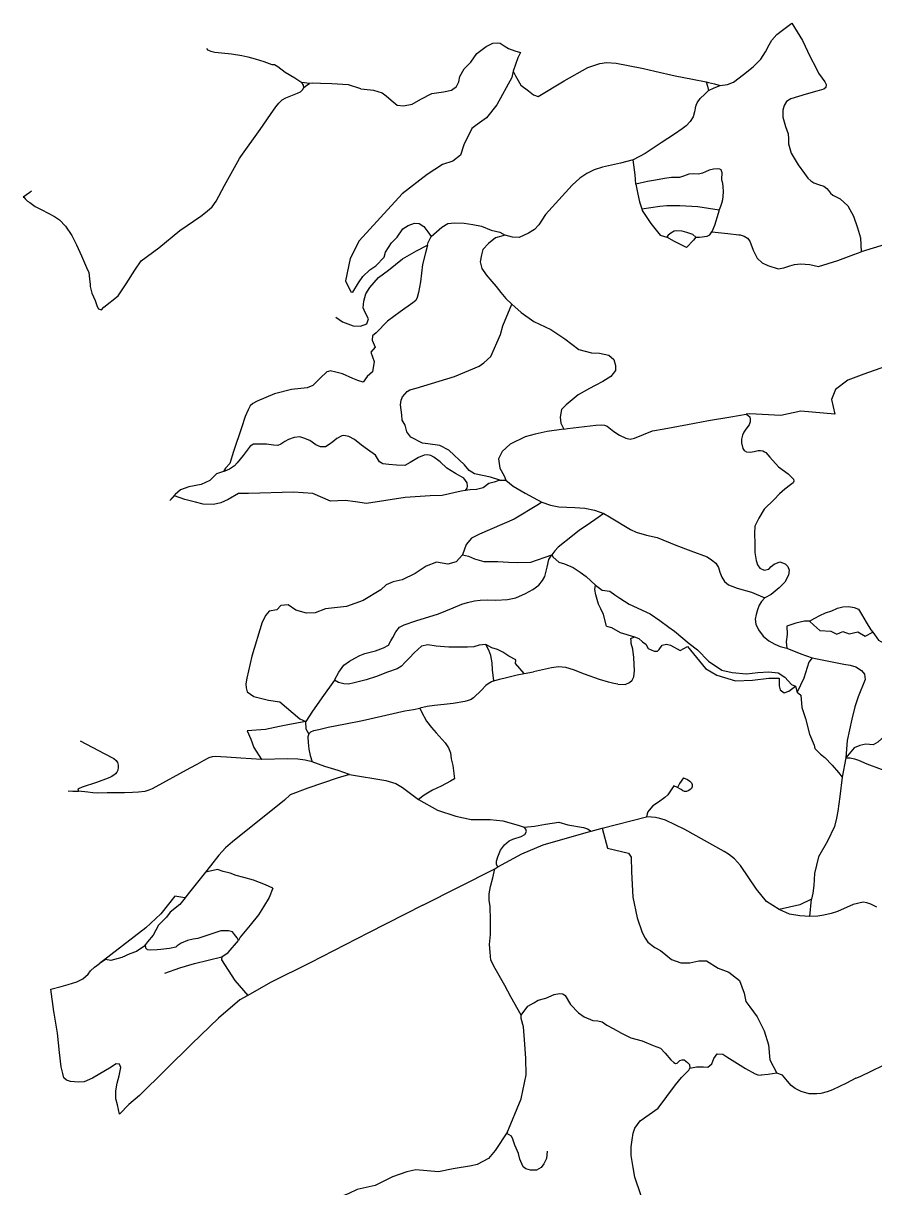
# Model space of a CAD drawing. Header units: inches. Extents: x 2740922 to 2751091, y 1249500 to 1259683.
# Drawn here: x 2740922 to 2742877, y 1256763 to 1259436 of the extents above; entities that cross this region are included whole.
import ezdxf

# ---------------------------------------------------------------- set-up
doc = ezdxf.new("R2010")
doc.units = ezdxf.units.IN
doc.header["$MEASUREMENT"] = 0

msp = doc.modelspace()

# ---------------------------------------------------------------- linework, layer by layer
for points in [[(2742522.2, 1259293.9), (2742538.7, 1259295.6), (2742552.7, 1259301.3), (2742575.5, 1259318.6), (2742597.5, 1259336.8), (2742615.4, 1259354.4), (2742626.2, 1259370.7), (2742634.9, 1259386.7), (2742641, 1259398), (2742652.1, 1259410.7), (2742665.5, 1259420.9), (2742686.3, 1259436.5)], [(2742686.3, 1259436.5), (2742699, 1259417.1), (2742711.3, 1259396.8), (2742729, 1259359.3), (2742741.9, 1259334.8), (2742747.8, 1259322.3), (2742756.6, 1259310.8), (2742762.6, 1259301.8), (2742765.7, 1259296.2), (2742765, 1259289.4), (2742759.8, 1259285.6), (2742744.1, 1259280.5), (2742719.3, 1259273.4), (2742701.8, 1259268.5), (2742684.6, 1259263.4), (2742674.7, 1259256.6), (2742669.2, 1259247.5), (2742666.2, 1259236.8), (2742665.6, 1259220.8), (2742671.8, 1259199.2)], [(2741342.6, 1259378.7), (2741345.4, 1259375.9), (2741348.7, 1259374), (2741353, 1259372.3), (2741361.7, 1259370.5), (2741399.8, 1259366.6), (2741423.8, 1259362.5), (2741437.8, 1259359.6), (2741454.5, 1259355), (2741474.1, 1259348.8), (2741492.7, 1259342.1), (2741499, 1259341.6)], [(2741780.7, 1259248.5), (2741795.3, 1259246.8), (2741814.8, 1259250.7), (2741835, 1259262.1), (2741859.8, 1259275.5), (2741886.9, 1259279.3), (2741904.9, 1259283), (2741916.4, 1259291), (2741921.9, 1259302.1), (2741924.2, 1259314.4), (2741934.2, 1259332.1), (2741949.3, 1259347.3), (2741963.7, 1259367), (2741984.7, 1259383), (2742000.1, 1259390.5), (2742011, 1259391.4), (2742016.9, 1259390.9), (2742025.8, 1259384.5), (2742035.9, 1259378.5), (2742050.4, 1259373.4), (2742063.5, 1259369.6)], [(2742063.5, 1259369.6), (2742057.6, 1259356.8), (2742046.7, 1259326.2)], [(2742046.7, 1259326.2), (2742051.9, 1259315.6), (2742064.6, 1259294.7), (2742082.1, 1259281.1), (2742093.3, 1259271.9), (2742104.6, 1259268.4), (2742164, 1259304.2), (2742218.2, 1259335.3), (2742245.9, 1259344.5), (2742261.3, 1259346.4), (2742283.2, 1259345.1), (2742310.8, 1259339.6), (2742346.3, 1259332.4), (2742372.3, 1259326.2), (2742418.7, 1259315.8), (2742458.3, 1259308.1), (2742490.1, 1259301.8)], [(2741499, 1259341.6), (2741506.3, 1259337.2), (2741523.5, 1259324.4), (2741545.2, 1259311.3), (2741561.8, 1259300.9)], [(2742046.7, 1259326.2), (2742043.5, 1259312.3), (2742009.4, 1259249.3), (2741985.9, 1259219.7), (2741964.4, 1259203.9), (2741951.7, 1259194.7), (2741933.2, 1259157.2), (2741925.6, 1259133.6), (2741908.1, 1259120.3), (2741884.9, 1259112.5), (2741849, 1259089), (2741791.8, 1259044.9), (2741742.2, 1258990.4), (2741693.3, 1258936.8), (2741672.4, 1258896.8), (2741661.7, 1258845.1), (2741673.8, 1258820), (2741678.9, 1258819.3), (2741691.5, 1258840.8), (2741701.7, 1258854.8), (2741717.7, 1258870.3), (2741731.9, 1258879.3), (2741750.4, 1258899.5), (2741753.8, 1258910.9), (2741767.8, 1258932.2), (2741780.5, 1258945.4), (2741793.8, 1258964.3), (2741805.7, 1258972.6), (2741820.1, 1258977.8), (2741830.7, 1258977.2), (2741841.8, 1258969.8), (2741851.2, 1258957.4), (2741858.4, 1258947.2)], [(2741579.5, 1259298.5), (2741561.8, 1259300.9)], [(2741566, 1259289.2), (2741565.4, 1259294.3), (2741561.8, 1259300.9)], [(2741566, 1259289.2), (2741573.1, 1259294.8), (2741579.5, 1259298.5)], [(2741697, 1259286.1), (2741669, 1259295.4), (2741630.4, 1259297.6), (2741604.7, 1259298.4), (2741586.7, 1259298.9), (2741579.5, 1259298.5)], [(2742490.1, 1259301.8), (2742494.9, 1259300.9), (2742502.2, 1259299.1), (2742509.2, 1259297.3), (2742522.2, 1259293.9)], [(2742490.1, 1259301.8), (2742493.3, 1259291.9), (2742495.4, 1259282.5)], [(2742495.4, 1259282.5), (2742508.2, 1259288.4), (2742522.2, 1259293.9)], [(2741421.6, 1259130.7), (2741465.6, 1259193), (2741489.4, 1259226.8), (2741502.1, 1259244.5), (2741508.7, 1259252.9), (2741516.4, 1259260.5), (2741525.2, 1259265.1), (2741551.7, 1259276.4), (2741558.5, 1259279.4), (2741563.3, 1259283.5), (2741566, 1259289.2)], [(2741697, 1259286.1), (2741704.7, 1259284.9), (2741726.3, 1259282.6), (2741746, 1259277.1), (2741755.4, 1259269.9), (2741766.4, 1259259.8), (2741780.7, 1259248.5)], [(2742467, 1259248.5), (2742469.3, 1259254.1), (2742476, 1259263.5), (2742486.9, 1259274), (2742495.4, 1259282.5)], [(2742467, 1259248.5), (2742465.8, 1259245.8), (2742463.5, 1259233.1), (2742460.2, 1259221.8), (2742453.3, 1259211.3), (2742443.8, 1259201.4), (2742434.9, 1259193.8), (2742417.1, 1259182), (2742386.6, 1259162.3), (2742349.6, 1259137.8), (2742322, 1259123)], [(2742671.8, 1259199.2), (2742678.1, 1259182.9), (2742679.1, 1259171.5), (2742679.2, 1259159.4), (2742684.9, 1259138.2), (2742701, 1259111.8), (2742715.8, 1259091.8), (2742723.7, 1259080.9), (2742729.9, 1259074.6), (2742737.2, 1259070.5), (2742747.6, 1259066.7), (2742759.7, 1259062.5), (2742767.1, 1259057.1), (2742771, 1259052.8), (2742775, 1259046.4), (2742780.5, 1259041.6), (2742797.8, 1259033.7), (2742815.4, 1259017.7), (2742828.1, 1258993.8), (2742837, 1258967), (2742844.3, 1258943.9), (2742845.7, 1258912)], [(2741101.4, 1258778.9), (2741106.8, 1258784.6), (2741139.9, 1258810.5), (2741158.6, 1258838.7), (2741178.6, 1258869.6), (2741193, 1258891.2), (2741233, 1258921.2), (2741281.9, 1258961.1), (2741329.4, 1258994), (2741344.2, 1259005.2), (2741355.9, 1259014.9), (2741365.3, 1259028.2), (2741383.9, 1259064.3), (2741418.5, 1259125.7), (2741421.6, 1259130.7)], [(2742322, 1259123), (2742293.3, 1259115.6), (2742272.2, 1259110.9), (2742251.8, 1259105.9), (2742232.8, 1259100.1), (2742215.8, 1259091.7), (2742200, 1259081.3), (2742181.9, 1259065.2), (2742121.1, 1258997.4), (2742106.1, 1258973.8), (2742096, 1258963.2), (2742082.2, 1258955), (2742060.4, 1258944.8), (2742045.6, 1258945.1), (2742028.4, 1258949.9)], [(2742328.5, 1259067.5), (2742326.8, 1259088.2), (2742322, 1259123)], [(2742526.9, 1259073.3), (2742525.9, 1259078.5), (2742526.4, 1259093.4), (2742524.6, 1259099.9), (2742521.2, 1259101.7), (2742516.3, 1259102.4), (2742506.4, 1259101.8), (2742497, 1259099.5), (2742488.2, 1259095.3), (2742481.5, 1259092.4), (2742472.1, 1259090.1), (2742460, 1259090.6), (2742449.9, 1259089.9), (2742437.6, 1259085.3), (2742428.6, 1259082.6), (2742410.4, 1259082.1), (2742394, 1259079.8), (2742373.9, 1259076.1), (2742354.9, 1259073.6), (2742328.5, 1259067.5)], [(2740941, 1259050.7), (2740936.8, 1259047.9), (2740922.1, 1259037.3)], [(2742328.5, 1259067.5), (2742333.1, 1259044.5), (2742336.7, 1259026.9), (2742342.1, 1259010.3)], [(2742526.9, 1259073.3), (2742528.4, 1259062.4), (2742529.1, 1259049.1), (2742527.2, 1259031.4), (2742525.5, 1259023)], [(2740922.1, 1259037.3), (2740924.2, 1259036.6), (2740926.5, 1259033.4), (2740931.7, 1259028.2), (2740936.8, 1259025.1), (2740949.2, 1259016.2), (2740964.4, 1259008.5), (2740993.9, 1258993.1), (2741005.6, 1258985.3), (2741018.9, 1258971.1), (2741033.3, 1258949.2), (2741044.3, 1258927.7), (2741055.8, 1258903), (2741067, 1258875.8), (2741072.5, 1258864.2), (2741074.5, 1258850.2), (2741075.4, 1258836.6)], [(2742342.1, 1259010.3), (2742383.4, 1259017), (2742399.6, 1259017.8), (2742429.5, 1259018.5), (2742471.1, 1259015.8), (2742520.1, 1259008.1)], [(2742342.1, 1259010.3), (2742343.2, 1259007), (2742362.9, 1258976.6), (2742384.5, 1258950.2), (2742399.6, 1258945.8)], [(2742520.1, 1259008.1), (2742517.3, 1258999.7), (2742508.7, 1258972), (2742503.2, 1258957.8)], [(2742525.5, 1259023), (2742522.6, 1259015.9), (2742520.1, 1259008.1)], [(2741858.4, 1258947.2), (2741883.2, 1258968.3), (2741897.2, 1258977), (2741912, 1258978.7), (2741934.7, 1258977.3), (2741954.2, 1258974.5), (2741974.4, 1258970.5), (2741996, 1258961.3), (2742016.1, 1258957.3), (2742028.4, 1258949.9)], [(2741850, 1258926.8), (2741851.6, 1258933.3), (2741858.4, 1258947.2)], [(2742028.4, 1258949.9), (2742006.5, 1258943.6), (2741990, 1258931), (2741977.4, 1258917.1), (2741973.8, 1258904.8), (2741970.9, 1258888.6), (2741975.2, 1258873.8), (2741985.2, 1258859.2), (2741997.9, 1258844), (2742007.9, 1258832), (2742018.6, 1258818.1), (2742029.9, 1258804.8), (2742043.9, 1258791.6)], [(2742466.5, 1258945.6), (2742459.3, 1258951.3), (2742445.6, 1258955.9), (2742434.7, 1258959.2), (2742422.7, 1258960.3), (2742416.5, 1258959.3), (2742408.8, 1258954.9), (2742402.5, 1258949.8), (2742399.6, 1258945.8)], [(2742466.5, 1258945.6), (2742461.2, 1258938.5), (2742444.7, 1258922), (2742417.4, 1258935.6), (2742399.6, 1258945.8)], [(2742466.5, 1258945.6), (2742474.6, 1258945.2), (2742492, 1258947.7), (2742498.2, 1258951.2), (2742503.2, 1258957.8)], [(2742503.2, 1258957.8), (2742539.8, 1258954), (2742564.7, 1258951.2), (2742568.3, 1258950.8), (2742577.3, 1258947.9), (2742584.5, 1258942.9), (2742590.1, 1258936), (2742597.8, 1258915.4), (2742607, 1258897.3), (2742618.6, 1258886.8), (2742631.6, 1258880.4), (2742655.5, 1258873.1), (2742668, 1258874.7), (2742681.7, 1258879.8), (2742692.6, 1258882.8), (2742706.2, 1258884), (2742727.7, 1258882.6), (2742748.1, 1258878.3)], [(2741850, 1258926.8), (2741845.7, 1258909.3), (2741838.6, 1258882.7), (2741834.4, 1258842.6), (2741829.8, 1258818.6), (2741826.8, 1258806.9), (2741823.1, 1258800.4), (2741816.1, 1258794.4), (2741787.5, 1258774.3), (2741758.2, 1258753), (2741732.3, 1258725.9), (2741724.1, 1258718.6), (2741723, 1258708.9), (2741730.1, 1258693.3), (2741719.8, 1258681.7), (2741728, 1258660), (2741723.5, 1258636.3), (2741711.3, 1258625.4), (2741702.4, 1258612.5), (2741690.3, 1258616.5), (2741678.5, 1258621.3), (2741655, 1258631.8), (2741640, 1258635.9), (2741627, 1258638.8), (2741622.5, 1258637.2)], [(2741640, 1258762.1), (2741654.8, 1258751.2), (2741679.3, 1258742.1), (2741696.4, 1258740.9), (2741710.8, 1258746.9), (2741714.5, 1258758.3), (2741706.9, 1258772.6), (2741702.6, 1258783), (2741703.9, 1258798.3), (2741708.3, 1258815.4), (2741717.7, 1258830.1), (2741737.4, 1258853.2), (2741760.4, 1258869.9), (2741793, 1258895.7), (2741824.9, 1258914.2), (2741850, 1258926.8)], [(2742960.8, 1258916.2), (2742952.2, 1258920.7), (2742938.9, 1258925.1), (2742920.6, 1258928.5), (2742909.5, 1258929.4), (2742901.1, 1258928.7), (2742845.7, 1258912)], [(2742748.1, 1258878.3), (2742792.5, 1258891.7), (2742829.1, 1258905.5), (2742845.7, 1258912)], [(2741075.4, 1258836.6), (2741075.7, 1258832.5), (2741079.3, 1258816.8), (2741087, 1258800), (2741091.4, 1258786), (2741095.2, 1258780.9), (2741101.4, 1258778.9)], [(2742016.4, 1258387.8), (2741994.9, 1258394.4), (2741957.8, 1258401.8), (2741946.1, 1258409.5), (2741935.1, 1258423.1), (2741899.5, 1258456.6), (2741878.4, 1258467.4), (2741850.6, 1258471.3), (2741838.6, 1258472.8), (2741811.8, 1258486.6), (2741802.8, 1258498.4), (2741798.5, 1258514.2), (2741791.7, 1258525), (2741791.4, 1258537.9), (2741788.3, 1258560.4), (2741790, 1258571.5), (2741793, 1258579.3), (2741803.7, 1258591.2), (2741809.5, 1258595.2), (2741824.3, 1258598.7), (2741912.4, 1258625.7), (2741968.4, 1258649.4), (2741979.5, 1258657.2), (2741995.4, 1258671.3), (2742017.5, 1258722.1), (2742022.8, 1258741.6), (2742043.9, 1258791.6)], [(2742043.9, 1258791.6), (2742065, 1258772.7), (2742094.6, 1258751.5), (2742133.2, 1258733.7), (2742165.5, 1258711.9), (2742197.6, 1258687.7), (2742226.5, 1258679.8), (2742245.3, 1258679), (2742266.1, 1258674.3), (2742278, 1258664.3), (2742281.5, 1258650.8), (2742281.6, 1258639.4), (2742271.2, 1258625.4), (2742252.7, 1258614), (2742234.7, 1258605.1), (2742222, 1258598.4), (2742195.8, 1258583.6), (2742168.5, 1258560.4), (2742157.7, 1258549.7), (2742154.9, 1258532.2), (2742156.6, 1258518.1), (2742163.4, 1258504.7)], [(2743164.8, 1258669.8), (2743099.9, 1258673.1), (2743052.1, 1258664.6), (2743015.5, 1258656.6), (2742947.1, 1258654), (2742901.9, 1258648.4), (2742851.8, 1258631.1), (2742815.3, 1258617.3), (2742786.6, 1258596), (2742777.5, 1258572.5), (2742785.4, 1258539.1), (2742707.6, 1258545.7), (2742661.2, 1258536.1), (2742589.8, 1258540.1), (2742581.4, 1258538.8)], [(2741622.5, 1258637.2), (2741619.3, 1258636.1), (2741603.4, 1258622.1), (2741587, 1258605), (2741574.2, 1258599.5), (2741537.6, 1258595.6), (2741498.7, 1258586.2), (2741459, 1258569), (2741449.4, 1258563.6), (2741443.1, 1258558.3), (2741438.1, 1258549.1), (2741431.4, 1258534.1), (2741422.9, 1258507.5), (2741404.8, 1258453.5), (2741396.5, 1258425.7), (2741386.3, 1258414.9), (2741382.1, 1258407.4)], [(2742163.4, 1258504.7), (2742171.7, 1258506.2), (2742236.5, 1258514.1), (2742249.8, 1258514.4), (2742256.3, 1258513.7), (2742262.9, 1258511.6), (2742278.1, 1258499), (2742290.6, 1258491.3), (2742305.4, 1258483.9), (2742315.7, 1258482.1), (2742325.6, 1258483.9), (2742366.7, 1258500.5), (2742393.8, 1258505.1), (2742447.3, 1258515.4), (2742495.5, 1258524.3), (2742546.6, 1258533.3), (2742581.4, 1258538.8)], [(2742581.4, 1258538.8), (2742586.6, 1258536.1), (2742589.9, 1258533), (2742591, 1258527.4), (2742590.6, 1258521.9), (2742588.6, 1258515), (2742581.1, 1258504.5), (2742576.5, 1258497.7), (2742573.1, 1258490.7), (2742571, 1258481.5), (2742571.3, 1258473.2), (2742574.2, 1258460.4), (2742577.5, 1258455.6), (2742582.2, 1258452.8), (2742590.7, 1258452.1), (2742599.8, 1258453.6), (2742609.2, 1258455.9), (2742614.9, 1258456.1), (2742620.3, 1258454.8), (2742623.9, 1258452.9), (2742626.9, 1258450.9), (2742636, 1258440.2), (2742656.1, 1258418.3), (2742678.2, 1258401.8), (2742690.5, 1258389.7), (2742691.5, 1258385.6), (2742689.5, 1258381.7), (2742683.9, 1258377), (2742670.8, 1258367.3), (2742658.2, 1258356), (2742645.7, 1258343), (2742623.4, 1258320.8), (2742611.1, 1258300.5), (2742601.7, 1258281.8), (2742600.9, 1258265.4), (2742601.8, 1258241.9), (2742601.8, 1258221.2), (2742604.5, 1258203.2), (2742608.1, 1258193.2), (2742613.5, 1258185.4), (2742623.1, 1258181.3), (2742633.5, 1258183.4), (2742639.3, 1258189.2), (2742646.3, 1258195.1), (2742658.8, 1258200.4), (2742671.2, 1258195.5), (2742677.2, 1258189.2), (2742680.6, 1258180.9), (2742678.7, 1258169.3), (2742670.3, 1258153.6), (2742657.7, 1258140.1), (2742638.9, 1258125.1), (2742624.8, 1258117.2)], [(2741937.3, 1258363.8), (2741940.9, 1258369.5), (2741942.1, 1258374), (2741941.3, 1258381.8), (2741933.9, 1258391.9), (2741914.2, 1258403.1), (2741894.5, 1258415.5), (2741879.3, 1258430), (2741864.8, 1258440.6), (2741857.5, 1258444.3), (2741850.4, 1258446.1), (2741842.6, 1258445.2), (2741829.2, 1258439.7), (2741810.7, 1258428.3), (2741797.9, 1258421.6), (2741779.1, 1258422.4), (2741761.6, 1258423.9), (2741747.3, 1258424.9), (2741740.1, 1258429.9), (2741730.6, 1258445.1), (2741712.2, 1258458.2), (2741699, 1258467.6), (2741682.5, 1258480.8), (2741669.4, 1258488.2), (2741658.3, 1258490.5), (2741653.2, 1258489.7), (2741641.7, 1258483), (2741632.8, 1258475.7), (2741624.5, 1258469.7), (2741616.2, 1258464.3), (2741604.6, 1258464.1), (2741593.5, 1258468.9), (2741580.3, 1258479), (2741566.6, 1258483.8), (2741557.4, 1258487.4), (2741543.9, 1258485.8), (2741531, 1258481), (2741522.7, 1258476.3), (2741513.8, 1258470.3), (2741506.8, 1258466.9), (2741496.4, 1258467.9), (2741480.8, 1258470.1), (2741458.8, 1258470.2), (2741450.4, 1258470), (2741442.7, 1258466), (2741433.9, 1258453.5), (2741427, 1258444.3), (2741413.2, 1258427.2), (2741406.9, 1258420.6), (2741395.4, 1258413.2), (2741385.2, 1258408.5), (2741382.1, 1258407.4)], [(2742163.4, 1258504.7), (2742124.9, 1258499.5), (2742097.4, 1258493), (2742074.2, 1258486.8), (2742039.9, 1258470.1), (2742021.8, 1258453.6), (2742013, 1258436.8), (2742016.5, 1258415.1), (2742025.8, 1258397.7), (2742029.7, 1258387.3)], [(2741382.1, 1258407.4), (2741365.9, 1258402.2), (2741350.1, 1258386.5), (2741330.9, 1258378), (2741301.9, 1258372.5), (2741283.4, 1258365.6), (2741270.7, 1258354.8), (2741258.9, 1258340.8), (2741269, 1258351.3)], [(2742016.4, 1258387.8), (2742003, 1258383), (2741990.7, 1258380.1), (2741978, 1258370.1), (2741962.4, 1258366.1), (2741948.1, 1258365.8), (2741937.3, 1258363.8)], [(2742016.4, 1258387.8), (2742029.7, 1258387.3)], [(2742029.7, 1258387.3), (2742046.6, 1258373.7), (2742074, 1258357.6), (2742112.6, 1258337.2)], [(2741684.6, 1258337.6), (2741661, 1258340.9), (2741627.1, 1258339.7), (2741586.7, 1258356.8), (2741542.6, 1258359.7), (2741439.1, 1258357.2), (2741416, 1258357.3), (2741392.4, 1258343.3), (2741376, 1258335.5), (2741358.6, 1258331.5), (2741335.4, 1258332.8), (2741317.5, 1258337.5), (2741293, 1258343.3), (2741269, 1258351.3)], [(2741937.3, 1258363.8), (2741927.5, 1258362.1), (2741883.9, 1258352.3), (2741856.1, 1258351.7), (2741798.6, 1258347.7), (2741710.2, 1258334), (2741684.6, 1258337.6)], [(2742112.6, 1258337.2), (2742105.2, 1258331.5), (2742049.4, 1258298.2), (2741969.5, 1258264), (2741951.1, 1258254.4), (2741938.9, 1258240.1), (2741930.6, 1258216)], [(2742112.6, 1258337.2), (2742132.2, 1258330), (2742151.9, 1258326.4), (2742188.2, 1258324.8), (2742211.1, 1258323.3), (2742233.6, 1258319.1), (2742255.2, 1258311.1)], [(2742255.2, 1258311.1), (2742234.2, 1258296.5), (2742214.7, 1258283), (2742199.2, 1258272.5), (2742183.3, 1258259.7), (2742150.2, 1258234.2), (2742142.4, 1258225.4), (2742135.9, 1258216)], [(2742255.2, 1258311.1), (2742268.3, 1258303.7), (2742316.4, 1258274.1), (2742329.2, 1258268.6), (2742352.9, 1258261.4), (2742377.6, 1258255.8), (2742420.6, 1258238.4), (2742454.7, 1258225.4), (2742492.1, 1258211.8), (2742502.2, 1258204.6), (2742511.8, 1258197.1), (2742518.4, 1258187.2), (2742521, 1258176.6), (2742525.6, 1258164.6), (2742532.1, 1258154.9), (2742541, 1258147.5), (2742560.8, 1258139.9), (2742594, 1258130.3), (2742624.8, 1258117.2)], [(2741930.6, 1258216), (2741916.1, 1258200.2), (2741896.8, 1258194.5), (2741870.8, 1258199.1), (2741847, 1258190.1), (2741821.5, 1258173.4), (2741792.1, 1258158.5), (2741771.5, 1258154.1), (2741755.5, 1258147.3), (2741742.8, 1258136), (2741702.6, 1258111.1), (2741664.1, 1258097.3), (2741616.3, 1258092.3), (2741591.9, 1258082.7), (2741572.5, 1258082.2), (2741547.8, 1258089.4), (2741530, 1258101.8), (2741513.8, 1258100.2), (2741504.4, 1258089.6), (2741487, 1258086.6), (2741478.7, 1258078), (2741470.7, 1258061.7), (2741446.7, 1257983.7), (2741435, 1257933), (2741432.7, 1257920.1), (2741434.2, 1257911.1), (2741435.8, 1257901.4), (2741451.7, 1257890.8), (2741485.4, 1257882.6), (2741511.2, 1257878.6), (2741556.8, 1257839.4), (2741571.2, 1257833.4)], [(2741636.7, 1257928.2), (2741646.3, 1257947.1), (2741657.9, 1257963.1), (2741670.7, 1257972), (2741683.5, 1257979.3), (2741694.8, 1257985), (2741706.1, 1257989.4), (2741730.8, 1257996.2), (2741749.4, 1258002.7), (2741760.3, 1258008.7), (2741766.3, 1258018.8), (2741770.7, 1258026.3), (2741777.1, 1258039.3), (2741786.1, 1258049.9), (2741796.5, 1258055.3), (2741823.5, 1258064.9), (2741875.5, 1258081.1), (2741909.1, 1258094.3), (2741929.2, 1258102.9), (2741942, 1258107.1), (2741958.1, 1258110.6), (2741971.2, 1258112.3), (2741987.4, 1258113.1), (2742007.3, 1258112.4), (2742034, 1258114), (2742053.3, 1258117.6), (2742075.1, 1258127.7), (2742091.6, 1258136.8), (2742105.6, 1258146.3), (2742114.2, 1258157.3), (2742119.7, 1258166.4), (2742124.8, 1258187.6), (2742128.8, 1258205.8), (2742135.9, 1258216)], [(2741930.6, 1258216), (2741944.2, 1258213.1), (2741958, 1258207), (2741979.5, 1258201), (2742011.8, 1258201.2), (2742035.8, 1258199.2), (2742057.2, 1258199), (2742087.6, 1258199.1), (2742135.9, 1258216)], [(2742135.9, 1258216), (2742138.9, 1258210.9), (2742151.3, 1258199.7), (2742164.9, 1258195.2), (2742184.3, 1258187), (2742200.7, 1258176.5), (2742214.7, 1258166.7), (2742235.9, 1258146.5)], [(2742260.8, 1258052.3), (2742254.1, 1258079.4), (2742248.1, 1258092.2), (2742243, 1258103.3), (2742236.8, 1258124.2), (2742234.1, 1258137), (2742235.9, 1258146.5)], [(2742235.9, 1258146.5), (2742251, 1258135.3), (2742268.6, 1258132.5), (2742280.4, 1258124.4), (2742291.8, 1258117.1)], [(2742291.8, 1258117.1), (2742313.3, 1258103.2), (2742361.4, 1258080.5), (2742383.6, 1258065.4), (2742403.9, 1258049.9), (2742417.1, 1258041.2), (2742451, 1258012.5), (2742470.1, 1257998), (2742495.2, 1257971.9), (2742525.9, 1257951.5), (2742549.9, 1257945.9), (2742582.5, 1257943.4), (2742608.7, 1257945.8), (2742633.7, 1257947.8), (2742655.3, 1257945.5), (2742670.2, 1257935.6), (2742685.5, 1257918.6), (2742694.7, 1257914.4)], [(2742624.8, 1258117.2), (2742617.3, 1258109.1), (2742611.9, 1258100.3), (2742608, 1258090.2), (2742604.4, 1258079.6), (2742602.7, 1258068.6), (2742604, 1258057.1), (2742610.1, 1258043.9), (2742620.9, 1258029.5), (2742633.8, 1258019), (2742647.2, 1258011.1), (2742659.5, 1258005.9), (2742675.2, 1258001.8)], [(2742727, 1258064), (2742739.4, 1258070.9), (2742750.9, 1258077), (2742763.7, 1258083.1), (2742778.5, 1258088), (2742791.3, 1258093.4), (2742803.5, 1258097), (2742817.1, 1258097.3), (2742829.5, 1258095), (2742839.9, 1258091.4), (2742846.7, 1258079.9), (2742857.5, 1258061.5), (2742868.3, 1258044.3), (2742872.3, 1258038.6)], [(2742727, 1258064), (2742715.4, 1258064.3), (2742695.4, 1258059.4), (2742675.5, 1258052.4), (2742676, 1258033.1), (2742673.8, 1258016.2), (2742675.2, 1258001.8)], [(2742727, 1258064), (2742737, 1258054.5), (2742750.9, 1258042.6), (2742776.2, 1258040.6), (2742789.9, 1258033.9), (2742803.4, 1258040), (2742818.4, 1258034.6), (2742838.3, 1258039.6), (2742854.8, 1258029.6), (2742872.3, 1258038.6)], [(2742260.8, 1258052.3), (2742272.6, 1258049.2), (2742292.2, 1258038.2), (2742325.3, 1258028)], [(2742872.3, 1258038.6), (2742885.4, 1258020.1), (2742901.8, 1258011.4), (2742918, 1258011.8), (2742932.2, 1258012.1), (2742942.6, 1258012.4), (2742953.6, 1258012.7), (2742963.6, 1258001.3), (2742971.6, 1257988.6), (2742983.5, 1257979.2), (2742998, 1257971.1), (2743008.3, 1257971.4), (2743021.2, 1257973.6), (2743038.6, 1257976), (2743054.8, 1257977.7), (2743067.6, 1257981.2), (2743079.3, 1257981.5), (2743090.5, 1257973.4), (2743097, 1257972.2), (2743113.6, 1257972.5)], [(2741983.7, 1258010.1), (2741968.8, 1258008.6), (2741956.7, 1258005), (2741942.2, 1258003.9), (2741917.9, 1258004.1), (2741899.3, 1258004.5), (2741870.1, 1258006.2), (2741850.6, 1258009.8), (2741836.5, 1258006.6), (2741819.4, 1257991.3), (2741808.8, 1257980.1), (2741798.6, 1257969.5), (2741790.4, 1257960.3), (2741780.8, 1257954.5), (2741758.3, 1257946.6), (2741732.7, 1257936.8), (2741709.5, 1257929.6), (2741681.8, 1257922.5), (2741668.7, 1257919.5), (2741657.7, 1257919.7), (2741646.1, 1257923.3), (2741636.7, 1257928.2)], [(2742002.3, 1257927.1), (2741999.7, 1257952.4), (2741998.5, 1257968.5), (2741995.7, 1257985.4), (2741990.9, 1257997), (2741983.7, 1258010.1)], [(2742072.2, 1257944.1), (2742051.9, 1257966.5), (2742053, 1257974.9), (2742037.2, 1257983.5), (2742023.4, 1257992.9), (2742010.9, 1257999), (2741997.9, 1258002.6), (2741983.7, 1258010.1)], [(2742287, 1257919), (2742304, 1257918.6), (2742313.6, 1257923.3), (2742319.9, 1257928.7), (2742323.8, 1257936), (2742325.1, 1257949.8), (2742324.3, 1257964.7), (2742323.5, 1257980.4), (2742321.5, 1257999.6), (2742318, 1258012.9), (2742317.4, 1258018.9), (2742316.9, 1258024.1), (2742325.3, 1258028)], [(2742325.3, 1258028), (2742335.1, 1258023.8), (2742343.4, 1258016.7), (2742351.1, 1258011.2), (2742357.1, 1258000.9), (2742370.6, 1257995.2), (2742378.3, 1257995.3), (2742381.8, 1257999.1), (2742388.9, 1258008.9), (2742398.5, 1258011.2), (2742408.3, 1258009), (2742430.4, 1257996.6), (2742447.2, 1258005.9), (2742488.1, 1257955.2), (2742514.4, 1257939.7), (2742557.6, 1257927), (2742596.4, 1257928.8), (2742634, 1257932.8), (2742657.3, 1257933.4), (2742657.7, 1257915.3), (2742659.9, 1257906.3), (2742669.1, 1257899.4), (2742679.4, 1257902.9), (2742694.7, 1257914.4)], [(2742675.2, 1258001.8), (2742707.6, 1257989), (2742732.9, 1257979.6)], [(2742287, 1257919), (2742278, 1257921.2), (2742265.4, 1257924.1), (2742245.4, 1257930.1), (2742210.7, 1257942.2), (2742185.4, 1257952.4), (2742167.9, 1257957.3), (2742159.4, 1257958.7), (2742151.3, 1257958.9), (2742145.2, 1257958.7), (2742134.7, 1257956.5), (2742113.8, 1257952.3), (2742093.4, 1257947.7)], [(2742732.9, 1257979.6), (2742725.5, 1257969.9), (2742714.2, 1257932.8), (2742698.6, 1257900.6)], [(2742732.9, 1257979.6), (2742806.1, 1257965.4), (2742820.4, 1257963.1), (2742833.4, 1257958.9), (2742846.6, 1257950.8), (2742853.3, 1257942), (2742854.8, 1257930.4), (2742839, 1257890), (2742831.2, 1257867), (2742824.7, 1257839.3), (2742813.5, 1257790.2), (2742810.5, 1257750)], [(2743113.6, 1257972.5), (2743084.5, 1257917.7), (2743015.5, 1257849), (2742996.3, 1257825.3), (2742978.9, 1257810), (2742953.9, 1257800.4), (2742928, 1257797.2), (2742901.4, 1257802.3), (2742884.3, 1257785.8), (2742873.4, 1257780.3), (2742856.5, 1257781.9), (2742842.4, 1257778.3), (2742829.6, 1257772.8), (2742810.5, 1257750)], [(2741636.7, 1257928.2), (2741632.7, 1257923.1), (2741611.4, 1257893.4), (2741586.3, 1257857.3), (2741571.2, 1257833.4)], [(2742002.3, 1257927.1), (2742015.5, 1257930.8), (2742031.5, 1257934.8), (2742056.2, 1257940.9), (2742072.2, 1257944.1)], [(2742072.2, 1257944.1), (2742093.4, 1257947.7)], [(2742002.3, 1257927.1), (2741996.7, 1257924.7), (2741989.3, 1257920.4), (2741984.2, 1257916.3), (2741974.1, 1257905.5), (2741956, 1257887.8), (2741950.6, 1257884.4), (2741943.3, 1257881.7), (2741936, 1257879.9), (2741909.3, 1257875.3), (2741888.4, 1257872.6), (2741866.1, 1257870.3), (2741849.4, 1257868.2), (2741832.9, 1257864.4)], [(2742694.7, 1257914.4), (2742698.6, 1257900.6)], [(2742698.6, 1257900.6), (2742707.2, 1257894.4), (2742709.8, 1257866.1), (2742718.2, 1257840.5), (2742726.8, 1257804.5), (2742737.8, 1257779), (2742739.3, 1257771.3), (2742752.5, 1257758.7), (2742762.4, 1257751.2), (2742779, 1257733.5), (2742793.7, 1257716.2), (2742802.4, 1257705.8)], [(2741577.5, 1257805.4), (2741582.1, 1257809.5), (2741589.5, 1257812.6), (2741600.8, 1257815.5), (2741622.4, 1257820.3), (2741662, 1257828.1), (2741700.6, 1257836), (2741798, 1257857.8), (2741817.7, 1257861.5), (2741832.9, 1257864.4)], [(2741832.9, 1257864.4), (2741836.4, 1257855.8), (2741847.9, 1257834.1), (2741859.1, 1257820.2), (2741870.4, 1257807.9), (2741890.4, 1257784.5), (2741898.2, 1257773), (2741902.6, 1257761.7), (2741904.2, 1257748.1), (2741908, 1257732.4), (2741912.3, 1257701.8), (2741902.7, 1257696.3), (2741881.2, 1257684.9), (2741861.9, 1257676.1), (2741842.8, 1257664.6), (2741829.7, 1257654.5)], [(2741571.2, 1257833.4), (2741529.4, 1257826.3), (2741510, 1257822.4), (2741477.9, 1257815.1), (2741435.9, 1257811.9), (2741444.8, 1257793.2), (2741451.7, 1257774), (2741468.7, 1257746.2)], [(2741577.5, 1257805.4), (2741571.3, 1257816.3), (2741571.2, 1257833.4)], [(2741577.5, 1257805.4), (2741575.6, 1257798.6), (2741576.2, 1257785.5), (2741577.8, 1257770.4), (2741581, 1257755.4), (2741585.5, 1257740.9)], [(2741053.1, 1257789.1), (2741094.7, 1257767.1), (2741108, 1257760.3), (2741130, 1257748.7), (2741135, 1257743.9), (2741138.3, 1257739.2), (2741139.8, 1257733.5), (2741140, 1257728.1), (2741139.2, 1257722.2), (2741136.6, 1257717.2), (2741133.8, 1257713.8), (2741130.4, 1257710.5), (2741123.6, 1257706.6), (2741116.9, 1257703.4), (2741090.5, 1257693.6), (2741057.2, 1257682.9), (2741050.1, 1257679.8), (2741048, 1257678.2), (2741047.5, 1257675.9), (2741048.9, 1257673.7)], [(2741468.7, 1257746.2), (2741421.3, 1257749.2), (2741388.8, 1257751.9), (2741363, 1257753), (2741355.5, 1257752.3), (2741347.9, 1257750.5), (2741336.8, 1257744.2), (2741320.5, 1257734.8), (2741304.8, 1257726.1), (2741218.3, 1257679.2), (2741210.6, 1257675.7), (2741201.2, 1257673.2), (2741186.9, 1257671.1), (2741172.5, 1257670.3), (2741154.8, 1257669.5), (2741137.1, 1257669.5), (2741114.8, 1257669.8), (2741092.4, 1257669.4), (2741081.5, 1257669.7), (2741070.6, 1257671.1), (2741048.9, 1257673.7)], [(2741585.5, 1257740.9), (2741569.1, 1257744.7), (2741552.6, 1257747.3), (2741529.3, 1257747.8), (2741468.7, 1257746.2)], [(2741670.9, 1257711.6), (2741645.2, 1257721.1), (2741614.6, 1257730.5), (2741585.5, 1257740.9)], [(2742810.5, 1257750), (2742802.4, 1257705.8)], [(2742810.5, 1257750), (2742820.9, 1257750.5), (2742830.3, 1257748.2), (2742839.8, 1257744.6), (2742859.1, 1257736.6), (2742891.9, 1257724.4), (2742939.8, 1257704.9), (2742952.2, 1257698.7), (2742957.2, 1257694.6), (2742960.6, 1257689.8), (2742968.6, 1257678.2), (2742973.5, 1257663.7), (2742976.9, 1257648.8), (2742978.5, 1257636.2), (2742983.6, 1257618.5), (2742995.2, 1257600.9), (2743008.3, 1257589.3)], [(2741670.9, 1257711.6), (2741642.6, 1257703.5), (2741575.7, 1257680.7), (2741535, 1257665.5), (2741522.2, 1257653), (2741402.6, 1257557.4), (2741386.4, 1257543.3), (2741371.4, 1257526.5), (2741352, 1257502), (2741340.6, 1257488)], [(2741670.9, 1257711.6), (2741754.2, 1257697.9), (2741777.3, 1257691.2), (2741792.4, 1257682), (2741829.7, 1257654.5)], [(2742437.5, 1257704.4), (2742428.8, 1257691.1), (2742424.1, 1257682.3)], [(2742437.5, 1257704.4), (2742447.4, 1257700.7), (2742452.4, 1257696.8), (2742456.3, 1257692.9), (2742457.6, 1257689.2), (2742457.8, 1257684.6), (2742456, 1257679.9), (2742452.3, 1257676.6), (2742448.7, 1257674.7), (2742444.9, 1257673), (2742440.4, 1257673.1), (2742436.1, 1257674.5)], [(2742802.4, 1257705.8), (2742796.9, 1257661.5), (2742792.5, 1257627.6), (2742789, 1257611.7), (2742784.7, 1257592.3), (2742768.2, 1257558.9), (2742748.2, 1257523.1), (2742738.4, 1257484.6), (2742737, 1257457.4), (2742734.8, 1257439.3), (2742732.1, 1257425.8)], [(2741024.8, 1257674.3), (2741036, 1257674), (2741048.9, 1257673.7)], [(2742424.1, 1257682.3), (2742415.9, 1257686), (2742402, 1257665), (2742395.3, 1257659.2), (2742380.3, 1257648.7), (2742367.1, 1257639.9), (2742359.2, 1257630), (2742356, 1257625.9), (2742354.2, 1257621.4), (2742353.3, 1257614.7)], [(2742436.1, 1257674.5), (2742432.8, 1257677.6), (2742424.1, 1257682.3)], [(2741829.7, 1257654.5), (2741872.8, 1257629.7), (2741915, 1257616.6), (2741950.4, 1257609), (2741994, 1257608.7), (2742023.1, 1257605.8), (2742058.1, 1257595.7), (2742072.3, 1257590.7)], [(2742251.4, 1257588.5), (2742353.3, 1257614.7)], [(2742657.4, 1257401.8), (2742628.5, 1257420.7), (2742605.4, 1257448.4), (2742569, 1257503), (2742555.3, 1257518.2), (2742541.2, 1257529.2), (2742530.9, 1257535.2), (2742440.7, 1257585.4), (2742396.8, 1257607.2), (2742383.5, 1257610.8), (2742373.7, 1257613.2), (2742364.7, 1257614.2), (2742353.3, 1257614.7)], [(2742012, 1257499.6), (2742008.3, 1257505.1), (2742008.8, 1257513), (2742011.6, 1257523.2), (2742017.6, 1257538.4), (2742026.8, 1257550.2), (2742037.9, 1257559.4), (2742046.4, 1257563.6), (2742065.4, 1257569.7), (2742073.9, 1257573.9), (2742077.3, 1257580.8), (2742076.1, 1257586.6), (2742072.3, 1257590.7)], [(2742012, 1257499.6), (2742067, 1257529.5), (2742116, 1257550.2), (2742214.3, 1257579), (2742226.1, 1257582)], [(2742072.3, 1257590.7), (2742096.1, 1257593.2), (2742121, 1257597.8), (2742152, 1257602.3), (2742172.7, 1257596.7), (2742208.2, 1257589.9), (2742217.5, 1257587.2), (2742226.1, 1257582)], [(2742226.1, 1257582), (2742251.4, 1257588.5)], [(2742251.4, 1257588.5), (2742263.4, 1257542.6), (2742311.3, 1257531.1), (2742317.8, 1257522.4), (2742318.3, 1257488.7), (2742321.7, 1257430.5), (2742331.8, 1257383.1), (2742343.3, 1257348.9), (2742349.8, 1257335.9)], [(2741340.6, 1257488), (2741306.9, 1257445.4), (2741295.6, 1257430.9), (2741293.7, 1257428.5)], [(2741494.9, 1257451.2), (2741478, 1257458.9), (2741450.8, 1257469.7), (2741428.3, 1257475.8), (2741410.7, 1257479.9), (2741396.8, 1257485.6), (2741381.2, 1257489.5), (2741367.7, 1257493.7), (2741351.2, 1257490.2), (2741340.6, 1257488)], [(2741839.5, 1257411.7), (2742004.9, 1257495.5)], [(2742065.3, 1257159.2), (2742041.6, 1257201.9), (2742028, 1257227.4), (2742005.7, 1257266.3), (2741995.5, 1257286), (2741994.4, 1257304.1), (2741992.8, 1257321.5), (2741994.5, 1257344.3), (2741994.9, 1257377.8), (2741993.8, 1257409.4), (2741992.1, 1257422.7), (2741992.1, 1257438.1), (2741994.5, 1257455), (2742000.4, 1257474.9), (2742004.9, 1257495.5)], [(2742004.9, 1257495.5), (2742012, 1257499.6)], [(2741494.9, 1257451.2), (2741486.3, 1257429.5), (2741473.6, 1257408.3), (2741461.9, 1257390.1), (2741443.2, 1257366.3), (2741431.2, 1257352.2), (2741420.4, 1257338.6), (2741416.6, 1257330.9)], [(2741293.7, 1257428.5), (2741293.3, 1257428.6), (2741270.3, 1257432.6), (2741237.6, 1257392.1), (2741203.2, 1257360), (2741096.5, 1257277.4)], [(2741293.7, 1257428.5), (2741281.7, 1257413.8), (2741259.5, 1257395.8), (2741251.3, 1257384.7), (2741232.4, 1257366.1), (2741220, 1257343.2), (2741207.4, 1257328.1), (2741202.5, 1257322)], [(2742732.1, 1257425.8), (2742704.6, 1257412.8), (2742657.4, 1257401.8)], [(2742728, 1257386.1), (2742732.1, 1257425.8)], [(2741839.5, 1257411.7), (2741715, 1257348.2), (2741580.7, 1257279.7), (2741490, 1257234.2)], [(2742728, 1257386.1), (2742704.6, 1257387.4), (2742681.3, 1257391.1), (2742657.4, 1257401.8)], [(2742881.5, 1257407.1), (2742868.1, 1257414.6), (2742859, 1257417.7), (2742850.1, 1257419), (2742827.4, 1257413.5), (2742791.7, 1257397.5), (2742777, 1257393.1), (2742760.4, 1257389.1), (2742746.3, 1257386.8), (2742728, 1257386.1)], [(2741416.6, 1257330.9), (2741413.1, 1257336.9), (2741407.2, 1257345), (2741402.2, 1257350.9), (2741393.1, 1257353.3), (2741375.7, 1257352.9), (2741322.9, 1257335.1), (2741312.5, 1257334.2), (2741299, 1257330.7), (2741284.5, 1257324.4), (2741275.4, 1257318.5), (2741272.4, 1257315.3), (2741258, 1257312.3), (2741238, 1257310.5), (2741229.4, 1257309.8), (2741214.7, 1257308.5), (2741207.6, 1257309.8), (2741203.6, 1257312.9), (2741202.5, 1257322)], [(2741202.5, 1257322), (2741198.6, 1257316.9), (2741182, 1257305.5), (2741166.6, 1257300), (2741148.7, 1257291.8), (2741123.2, 1257285.1), (2741111.2, 1257287.1), (2741096.5, 1257277.4)], [(2741378.3, 1257293.2), (2741392.3, 1257303.2), (2741416.6, 1257330.9)], [(2742349.8, 1257335.9), (2742356.3, 1257327.2), (2742372.3, 1257315), (2742385, 1257307.8), (2742397.7, 1257298.2), (2742410.7, 1257287.3), (2742431.9, 1257279.8), (2742452.8, 1257279.6), (2742472.9, 1257284), (2742490.6, 1257284.1), (2742517.2, 1257267.4), (2742542.2, 1257258.3), (2742566.2, 1257238.9), (2742576.9, 1257209.7), (2742581.3, 1257191), (2742590.4, 1257178.8), (2742607.1, 1257155.7), (2742622.8, 1257123.8), (2742633.3, 1257091.1), (2742635.8, 1257057), (2742651.9, 1257026.5)], [(2741246.8, 1257255.6), (2741281.5, 1257267.8), (2741315.1, 1257277.8), (2741378.3, 1257293.2)], [(2741378.3, 1257293.2), (2741377.1, 1257286.1), (2741408.1, 1257239), (2741437.3, 1257204.6)], [(2740985.2, 1257218.8), (2741009.1, 1257225.2), (2741025.5, 1257229.5), (2741044.8, 1257236.2), (2741058.6, 1257242.8), (2741070.9, 1257253.3), (2741076.6, 1257261.3), (2741085.3, 1257269.5), (2741096.5, 1257277.4)], [(2741490, 1257234.2), (2741437.3, 1257204.6)], [(2740992.5, 1257168.2), (2740985.2, 1257218.8)], [(2742065.3, 1257159.2), (2742080.2, 1257180.2), (2742094.3, 1257187.6), (2742104.3, 1257193.6), (2742122, 1257198.3), (2742141, 1257206.9), (2742153.3, 1257209), (2742161, 1257208.3), (2742166.1, 1257204.4), (2742178.6, 1257184.1), (2742196.6, 1257165.1), (2742210.2, 1257155.4), (2742229.8, 1257146.9), (2742241, 1257146.2), (2742251, 1257144.2), (2742262.2, 1257136.2), (2742276.7, 1257129), (2742295.4, 1257118), (2742316.9, 1257107.2), (2742342.7, 1257100.3), (2742368.4, 1257089.6), (2742385, 1257083.8), (2742395.8, 1257072.4), (2742408.7, 1257056.6), (2742415.6, 1257050.6), (2742419.7, 1257048.6), (2742423.7, 1257049.5), (2742429.5, 1257055)], [(2741437.3, 1257204.6), (2741419.4, 1257194.5), (2741370.2, 1257152.5), (2741309.1, 1257093.4), (2741189.1, 1256975.4)], [(2741015, 1257015.2), (2741012.6, 1257025.9), (2741009, 1257040.6), (2741004.9, 1257074.1), (2741000.6, 1257117.9), (2740993.1, 1257164.2), (2740992.5, 1257168.2)], [(2742032.4, 1256887.7), (2742065.3, 1256967.3), (2742076.3, 1257022.8), (2742076.2, 1257060.9), (2742072.6, 1257102.5), (2742070.5, 1257132.8), (2742065.4, 1257151.9), (2742065.3, 1257159.2)], [(2741143.4, 1256932), (2741138.6, 1256953.3), (2741134.7, 1256967.7), (2741134.5, 1256986.1), (2741137.7, 1257003), (2741142.1, 1257020.2), (2741146, 1257039.5), (2741143, 1257046.8), (2741135, 1257047.4), (2741120.4, 1257038), (2741098.1, 1257024.7), (2741080.8, 1257014.6), (2741062, 1257006.1), (2741048.6, 1257005.4), (2741030.3, 1257006.9), (2741021.4, 1257010.3), (2741015, 1257015.2)], [(2742429.5, 1257055), (2742434.7, 1257057.1), (2742439.5, 1257057.2), (2742447.2, 1257050.8), (2742451.4, 1257046.1), (2742452.8, 1257037.8)], [(2742483.7, 1257040.6), (2742493.5, 1257039.9), (2742502.7, 1257047.9), (2742507.2, 1257059.9), (2742511.4, 1257065.1), (2742514.9, 1257070.7), (2742528.1, 1257069.7), (2742537.3, 1257063.9), (2742580.5, 1257037.1), (2742602.5, 1257024.8), (2742608.8, 1257022.3), (2742616.5, 1257021.4)], [(2742833.8, 1257014.5), (2742843.5, 1257018.5), (2742922.5, 1257057)], [(2742338.7, 1256916.9), (2742380.1, 1256946), (2742419.5, 1256999.8), (2742433.3, 1257016.4), (2742450.5, 1257033.5), (2742452.8, 1257037.8)], [(2742452.8, 1257037.8), (2742467.9, 1257041.2), (2742478.7, 1257040.9), (2742483.7, 1257040.6)], [(2742651.9, 1257026.5), (2742632.6, 1257023.5), (2742616.5, 1257021.4)], [(2742743.9, 1256979), (2742726.6, 1256979.2), (2742708, 1256984.4), (2742694.1, 1256991), (2742684.8, 1256997.6), (2742676.7, 1257007.7), (2742665, 1257021.4), (2742651.9, 1257026.5)], [(2742833.8, 1257014.5), (2742811.9, 1257003.4), (2742779.8, 1256987.7), (2742767.5, 1256983.2), (2742753.5, 1256979.6), (2742743.9, 1256979)], [(2741189.1, 1256975.4), (2741164.6, 1256954), (2741143.4, 1256932)], [(2742361.1, 1256684.7), (2742356.8, 1256703.2), (2742339.7, 1256746.9), (2742326.5, 1256787.2), (2742322.1, 1256809.4), (2742317.7, 1256836.9), (2742317.6, 1256857.3), (2742319.7, 1256873.5), (2742322.6, 1256888.6), (2742326.1, 1256899.8), (2742338.7, 1256916.9)], [(2742032.4, 1256887.7), (2742033.9, 1256891.8), (2742005.7, 1256848.9), (2741989.9, 1256830.2), (2741964.5, 1256816.5), (2741950.8, 1256813.6)], [(2742124.5, 1256847.3), (2742123.7, 1256830.4), (2742117.4, 1256818), (2742111.3, 1256809.4), (2742100.7, 1256803.4), (2742086.4, 1256803.7), (2742075.7, 1256806.4), (2742069.5, 1256811.6), (2742061.8, 1256829), (2742058.7, 1256841.8), (2742050.6, 1256860.9), (2742045.9, 1256874.6), (2742042.8, 1256881.8), (2742032.4, 1256887.7)], [(2741950.8, 1256813.6), (2741909, 1256806.8), (2741875.5, 1256799.5), (2741823.6, 1256804.7), (2741803, 1256799.7), (2741769.8, 1256788), (2741729.9, 1256768.5), (2741688.9, 1256759.6), (2741669.7, 1256750.1), (2741656.8, 1256744.7), (2741646.4, 1256733.1), (2741641.1, 1256727.2), (2741637.6, 1256714.7), (2741644.3, 1256700.4), (2741646.4, 1256692.8), (2741646.7, 1256687.9), (2741644.9, 1256679.7), (2741628.8, 1256667.8)]]:
    msp.add_lwpolyline(points)

doc.saveas('drawing.dxf')
